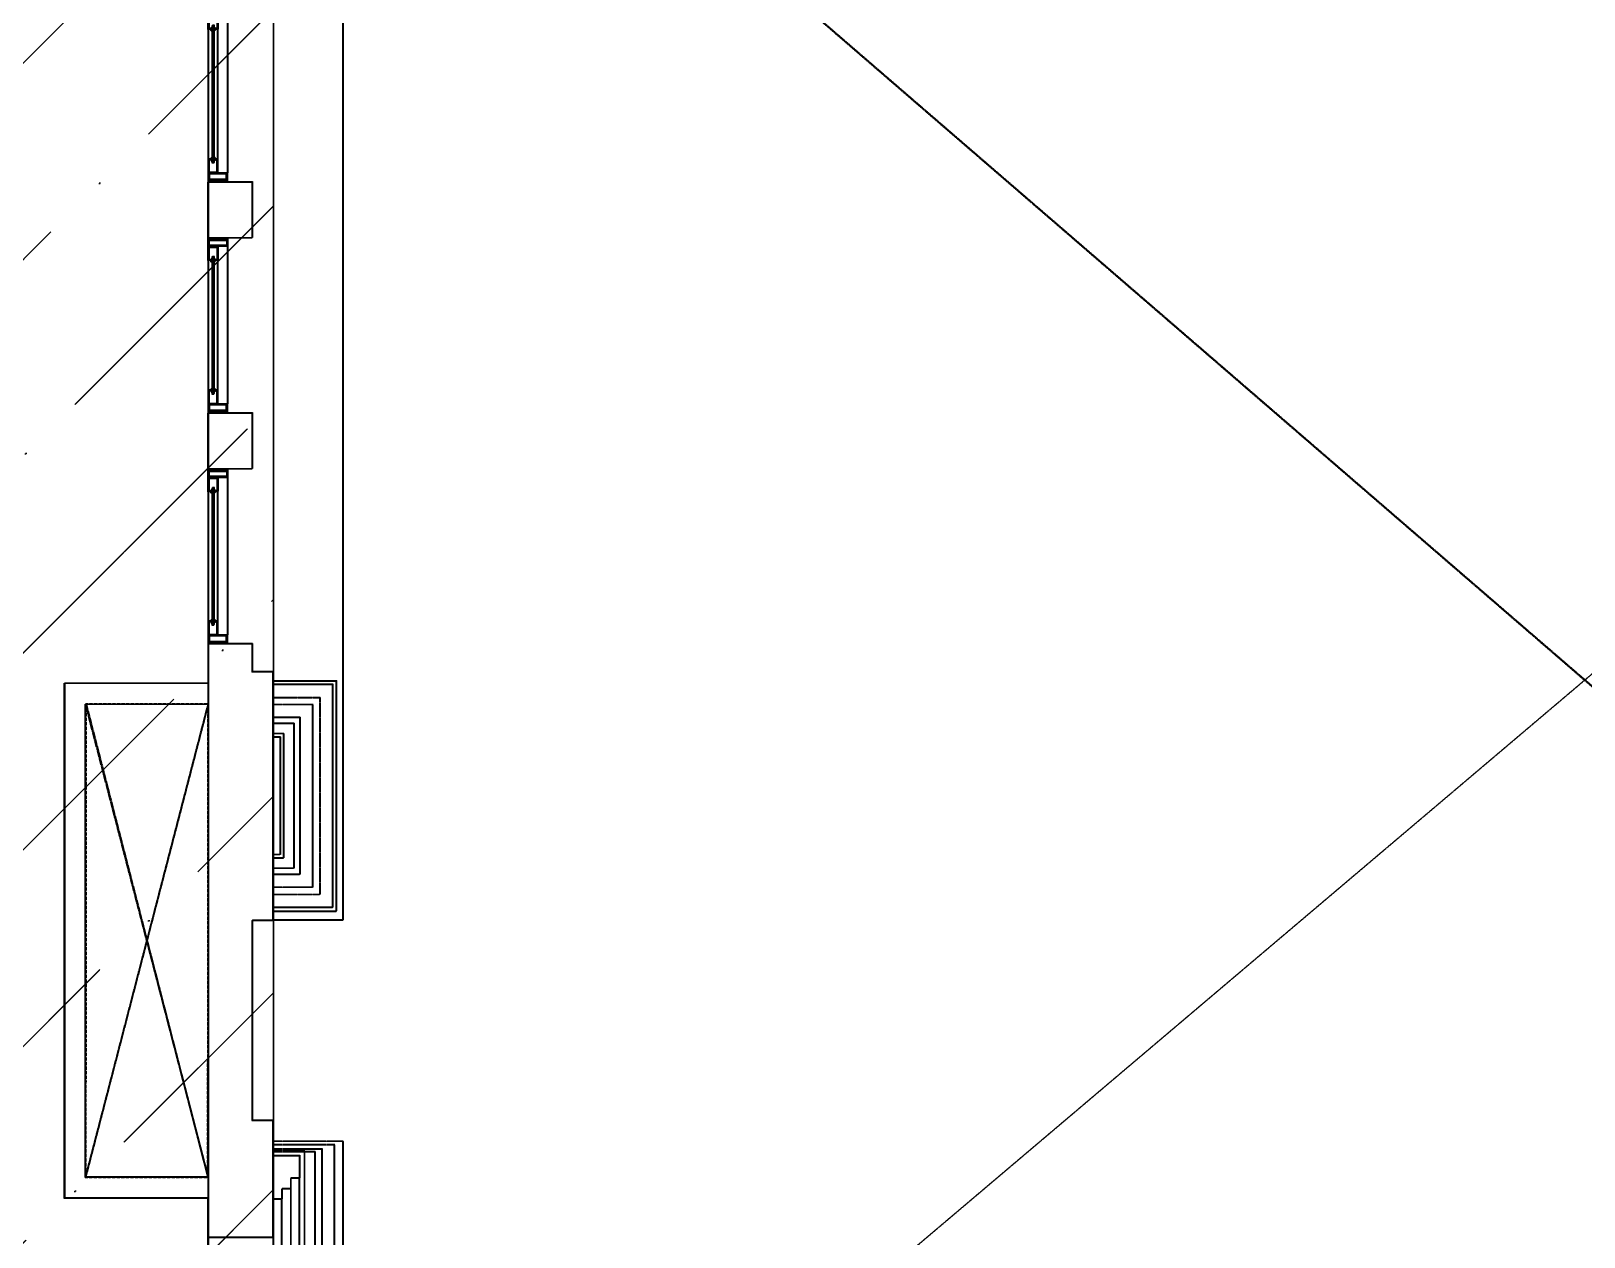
# Model space of a CAD drawing. Header units: inches. Extents: x 4821 to 127877, y 58012 to 433683.
# Drawn here: x 49715 to 58577, y 72538 to 79419 of the extents above; entities that cross this region are included whole.
import ezdxf

# ---------------------------------------------------------------- set-up
doc = ezdxf.new("R2010")
doc.units = ezdxf.units.IN
doc.header["$MEASUREMENT"] = 0
for name, pattern in [('$0$$5$HIDDEN', [0.375, 0.25, -0.125]), ('$1$$5$HIDDEN', [0.375, 0.25, -0.125]), ('104-TYPICAL FLOOR$0$HIDDEN', [0.375, 0.25, -0.125]), ('ducT FIRST$0$New Plans (8)$0$HIDDEN', [0.375, 0.25, -0.125])]:
    doc.linetypes.add(name, pattern=pattern)
for name, color, linetype in [('$0$A-WAL-CMU', 7, 'Continuous'), ('$1$A-ELV', 11, 'Continuous'), ('$1$A-LIN-10', 8, 'Continuous'), ('$1$A-LIN-30', 40, 'Continuous'), ('A-ELV', 11, 'Continuous'), ('A-FLOR-IDEN', 11, 'Continuous'), ('A-LIN-10', 8, 'Continuous'), ('A-WAL-CMU', 7, 'Continuous'), ('A-WAL-LOW', 41, 'Continuous'), ('A-WALL', 53, 'Continuous'), ('A-WIN', 141, 'Continuous'), ('ducT FIRST$0$New Plans (8)$0$A-FLOR-OVHD', 8, 'ducT FIRST$0$New Plans (8)$0$HIDDEN')]:
    doc.layers.add(name, color=color, linetype=linetype)

# ---------------------------------------------------------------- blocks, each defined once
blk = doc.blocks.new('duct gr')
at = {"layer": 'A-WAL-CMU', "elevation": 604.6}
for points in [[(1163219.8, -1628974.2), (1162402.2, -1628974.2), (1162402.2, -1626034.2), (1163222.2, -1626034.2)], [(1163219.8, -1628854.2), (1162522.2, -1628854.2), (1162522.2, -1626154.2), (1163222.2, -1626154.2)]]:
    blk.add_lwpolyline(points, dxfattribs=at)
at = {"layer": 'ducT FIRST$0$New Plans (8)$0$A-FLOR-OVHD', "elevation": 604.6}
for points in [[(1163222.2, -1626154.2), (1162522.2, -1628854.2)], [(1163222.2, -1628854.2), (1162522.2, -1626154.2)]]:
    blk.add_lwpolyline(points, dxfattribs=at)
blk = doc.blocks.new('kr')
at = {"layer": 'A-ELV'}
blk.add_line((1023877.5, -1333095), (1020301.6, -1333095, 0), dxfattribs=at)
at = {"layer": 'A-ELV', "elevation": 0}
blk.add_lwpolyline([(1020171.6, -1333095), (1020301.6, -1333095), (1020301.6, -1333145), (1020361.6, -1333145), (1020361.6, -1333195), (1020421.6, -1333195), (1020421.6, -1333245), (1020171.6, -1333245), (1020171.6, -1333095)], dxfattribs=at)
at = {"layer": 'A-ELV'}
blk.add_lwpolyline([(1024007.5, -1333095), (1023877.5, -1333095), (1023877.5, -1333145), (1023817.5, -1333145), (1023817.5, -1333195), (1023757.5, -1333195), (1023757.5, -1333245), (1024007.5, -1333245), (1024007.5, -1333095)], dxfattribs=at)
at = {"layer": 'A-LIN-10', "linetype": '104-TYPICAL FLOOR$0$HIDDEN', "ltscale": 0.4}
for p, q in [((1020091.2, -1332845, 0), (1020091.2, -1333245, 0)), ((1022307.5, -1332845), (1020091.2, -1332845, 0)), ((1022307.5, -1332845), (1024087.8, -1332845)), ((1024087.8, -1332845), (1024087.8, -1333245)), ((1020111.2, -1332895, 0), (1020111.2, -1333245, 0)), ((1022307.5, -1332895), (1020111.2, -1332895, 0)), ((1022307.5, -1332895), (1024067.8, -1332895)), ((1024067.8, -1332895), (1024067.8, -1333245)), ((1022307.5, -1332965), (1020136.2, -1332965, 0)), ((1020136.2, -1332965, 0), (1020136.2, -1333245, 0)), ((1020136.2, -1333005, 0), (1020136.2, -1333245, 0)), ((1022307.5, -1333005), (1020151.2, -1333005, 0)), ((1020151.2, -1333005, 0), (1020151.2, -1333245, 0)), ((1022307.5, -1332965), (1024042.8, -1332965)), ((1022307.5, -1333005), (1024027.8, -1333005)), ((1024027.8, -1333005), (1024027.8, -1333245)), ((1024042.8, -1332965), (1024042.8, -1333245)), ((1024042.8, -1333005), (1024042.8, -1333245)), ((1020146.6, -1333065, 0), (1020146.6, -1333245, 0)), ((1022307.5, -1333065), (1020146.6, -1333065, 0)), ((1022307.5, -1333065), (1024032.5, -1333065)), ((1024032.5, -1333065), (1024032.5, -1333245)), ((1020361.6, -1333145, 0), (1023817.5, -1333145)), ((1023757.5, -1333195), (1020421.6, -1333195, 0))]:
    blk.add_line(p, q, dxfattribs=at)
blk = doc.blocks.new('1MMM')
for points in [[(1183352.6, -1712344.4, 0.506094), (1183343, -1712338.8), (1183343, -1712341.4), (1183331.7, -1712341.4), (1183331.7, -1712344.4)], [(1183352.6, -1712356.4, -0.506094), (1183343, -1712362), (1183343, -1712359.4), (1183331.7, -1712359.4), (1183331.7, -1712356.4)], [(1184073.4, -1712344, -0.506094), (1184083, -1712338.4), (1184083, -1712341.1), (1184094.3, -1712341.1), (1184094.3, -1712344)], [(1184073.4, -1712356, 0.506094), (1184083, -1712361.6), (1184083, -1712359), (1184094.3, -1712359), (1184094.3, -1712356)]]:
    blk.add_hatch(color=2).paths.add_polyline_path(points)
at = {"color": 2}
for p, q in [((1183213, -1712267.9, 0), (1183223, -1712267.9, 0)), ((1184213, -1712267.5, 0), (1184203, -1712267.5, 0)), ((1183223, -1712377.9, 0), (1183213, -1712377.9, 0)), ((1184203, -1712377.5, 0), (1184213, -1712377.5, 0))]:
    blk.add_line(p, q, dxfattribs=at)
for p, q in [((1184163, -1712267.5, 1220.5), (1183263, -1712267.9, 0)), ((1183343, -1712322.9, 0), (1184083, -1712322.5, 1035)), ((1184083, -1712377.5, 1035), (1183343, -1712377.9, 0))]:
    blk.add_line(p, q)
at = {"color": 2, "elevation": 1035}
for points in [[(1183223, -1712267.9), (1183263, -1712267.9), (1183263, -1712377.9), (1183263, -1712377.9), (1183263, -1712377.9), (1183223, -1712377.9)], [(1184203, -1712267.5), (1184163, -1712267.5), (1184163, -1712377.5), (1184163, -1712377.5), (1184163, -1712377.5), (1184203, -1712377.5)]]:
    blk.add_lwpolyline(points, close=True, dxfattribs=at)
at = {"color": 9, "elevation": 1035}
for points in [[(1183228, -1712272.9), (1183258, -1712272.9), (1183258, -1712372.9), (1183228, -1712372.9)], [(1184198, -1712272.5), (1184168, -1712272.5), (1184168, -1712372.5), (1184198, -1712372.5)]]:
    blk.add_lwpolyline(points, close=True, dxfattribs=at)
at = {"color": 2}
for points, elevation in [([(1183343, -1712356.4), (1183343, -1712377.9), (1183263, -1712377.9), (1183263, -1712322.9), (1183343, -1712322.9), (1183343, -1712344.4)], 0), ([(1184083, -1712356), (1184083, -1712377.5), (1184163, -1712377.5), (1184163, -1712322.5), (1184083, -1712322.5), (1184083, -1712344)], 1035)]:
    blk.add_lwpolyline(points, dxfattribs=dict(at, elevation=elevation))
at = {"color": 9}
for points, elevation in [([(1183338.5, -1712356.4), (1183338.5, -1712373.4), (1183267.5, -1712373.4), (1183267.5, -1712327.4), (1183338.5, -1712327.4), (1183338.5, -1712344.4)], 0), ([(1184087.5, -1712356), (1184087.5, -1712373), (1184158.5, -1712373), (1184158.5, -1712327), (1184087.5, -1712327), (1184087.5, -1712344)], 1035)]:
    blk.add_lwpolyline(points, dxfattribs=dict(at, elevation=elevation))
at = {"elevation": 1035}
blk.add_lwpolyline([(1183321.7, -1712344.4), (1184104.3, -1712344), (1184104.3, -1712356), (1183321.7, -1712356.4)], close=True, dxfattribs=at)
at = {"color": 2, "elevation": 1035}
for points in [[(1183352.6, -1712344.4, 0.506094), (1183343, -1712338.8), (1183343, -1712341.4), (1183331.7, -1712341.4), (1183331.7, -1712344.4)], [(1183352.6, -1712356.4, -0.506094), (1183343, -1712362), (1183343, -1712359.4), (1183331.7, -1712359.4), (1183331.7, -1712356.4)], [(1184073.4, -1712344, -0.506094), (1184083, -1712338.4), (1184083, -1712341.1), (1184094.3, -1712341.1), (1184094.3, -1712344)], [(1184073.4, -1712356, 0.506094), (1184083, -1712361.6), (1184083, -1712359), (1184094.3, -1712359), (1184094.3, -1712356)]]:
    blk.add_lwpolyline(points, format="xyb", close=True, dxfattribs=at)
blk = doc.blocks.new('$0$fggffg')
at = {"layer": '$1$A-ELV'}
for p, q in [((1450089.3, 602816.2, 0), (1450089.3, 602454.5, 0)), ((1451403.4, 602816.2, 0), (1451403.4, 602454.5, 0)), ((1451403.4, 602454.5, 0), (1450089.3, 602454.5, 0))]:
    blk.add_line(p, q, dxfattribs=at)
at = {"layer": '$1$A-ELV', "color": 39}
for p, q in [((1450298.4, 602663.5), (1450298.4, 602816.2)), ((1450333.3, 602698.5), (1450333.3, 602816.2)), ((1451159.3, 602698.5), (1451159.3, 602816.2)), ((1451194.3, 602663.5), (1451194.3, 602816.2)), ((1450298.4, 602663.5), (1451194.3, 602663.5)), ((1450333.3, 602698.5), (1451159.3, 602698.5))]:
    blk.add_line(p, q, dxfattribs=at)
at = {"layer": '$1$A-LIN-10'}
for p, q in [((1450109.8, 602475, 0), (1450109.8, 602816.2)), ((1450109.8, 602475, 0), (1450109.8, 602816.2)), ((1451382.8, 602475, 0), (1451382.8, 602816.2)), ((1451382.8, 602475, 0), (1451382.8, 602816.2)), ((1451382.8, 602475, 0), (1450109.8, 602475, 0))]:
    blk.add_line(p, q, dxfattribs=at)
at = {"layer": '$1$A-LIN-10', "linetype": '$1$$5$HIDDEN', "ltscale": 0.2}
for p, q in [((1450184.8, 602816.2, 0), (1450184.8, 602549.9, 0)), ((1450225, 602590.2), (1450225, 602816.2)), ((1451267.6, 602590.2), (1451267.6, 602816.2)), ((1451307.9, 602816.2, 0), (1451307.9, 602549.9, 0)), ((1450184.8, 602549.9, 0), (1451307.9, 602549.9, 0)), ((1451267.6, 602590.2), (1450225, 602590.2))]:
    blk.add_line(p, q, dxfattribs=at)
at = {"layer": '$1$A-LIN-30'}
for p, q in [((1450391.1, 602756.2, 0), (1450391.1, 602816.2, 0)), ((1450411.1, 602776.2, 0), (1450411.1, 602816.2, 0)), ((1451081.6, 602776.2, 0), (1451081.6, 602816.2, 0)), ((1451101.6, 602756.2, 0), (1451101.6, 602816.2, 0)), ((1450391.1, 602756.2), (1451101.6, 602756.2)), ((1450411.1, 602776.2), (1451081.6, 602776.2))]:
    blk.add_line(p, q, dxfattribs=at)
blk = doc.blocks.new('FIRST SLAB EDGE')
at = {"layer": 'A-FLOR-IDEN'}
for q in [(1164562.7, -1729705.7), (1164162.7, -1736495.2)]:
    blk.add_line((1164562.7, -1736495.2), q, dxfattribs=at)
at = {"layer": 'A-WAL-CMU'}
for p, q in [((1163792.7, -1732281.8), (1164042.7, -1732281.8)), ((1163792.7, -1732281.8), (1163792.7, -1739513.5)), ((1163792.7, -1732600.5), (1164042.7, -1732600.5)), ((1163792.7, -1733600.5), (1164042.7, -1733600.5)), ((1163792.7, -1733919.2), (1164042.7, -1733919.2)), ((1164042.7, -1734919.2), (1163792.7, -1734919.2)), ((1163792.7, -1734919.2), (1163792.7, -1736495.2)), ((1164162.7, -1735078.5), (1164042.7, -1735078.5)), ((1164162.7, -1736495.2), (1164162.7, -1735078.5)), ((1164042.7, -1736495.2), (1164042.7, -1737637.4)), ((1164042.7, -1736495.2), (1164162.7, -1736495.2)), ((1164042.7, -1737637.4), (1164162.7, -1737637.4)), ((1164162.7, -1737934.8), (1164162.7, -1741934.8))]:
    blk.add_line(p, q, dxfattribs=at)
for points in [[(1163792.7, -1732600.5), (1163792.7, -1732281.8)], [(1164042.7, -1732281.8), (1164042.7, -1732600.5)], [(1163792.7, -1733919.2), (1163792.7, -1733600.5)], [(1164042.7, -1733600.5), (1164042.7, -1733919.2)], [(1164042.7, -1734919.2), (1164042.7, -1735078.5)]]:
    blk.add_lwpolyline(points, dxfattribs=at)
at = {"layer": 'A-WAL-CMU', "elevation": 1209.3}
blk.add_lwpolyline([(1163792.7, -1738304.7), (1164162.7, -1738304.7), (1164162.7, -1737637.4)], dxfattribs=at)
at = {"layer": '$0$A-WAL-CMU', "xscale": -1.000000000000004, "rotation": 90}
blk.add_blockref('$0$fggffg', (1766978.9, -285040.5, 0), dxfattribs=at)
at = {"layer": 'A-WAL-CMU', "rotation": 270}
blk.add_blockref('kr', (2497407.7, -717666.7, 2057.5), dxfattribs=at)
at = {"layer": 'A-WIN', "xscale": -1, "rotation": 270}
for p in [(2876170.2, -2915494.8, 0), (2876170.2, -2916813.5, 0), (2876170.2, -2918132.2, 0)]:
    blk.add_blockref('1MMM', p, dxfattribs=at)
blk = doc.blocks.new('new blo')
at = {"layer": 'A-LIN-10', "linetype": '$0$$5$HIDDEN'}
blk.add_lwpolyline([(1163092.7, -1737962), (1163790.3, -1737962), (1163792.7, -1735262), (1163095, -1735262)], close=True, dxfattribs=at)
for points in [[(1163092.7, -1737962), (1163792.7, -1735262)], [(1163095, -1735262), (1163790.3, -1737962)], [(1163792.7, -1735262), (1163790.3, -1737962)]]:
    blk.add_lwpolyline(points, dxfattribs=at)

msp = doc.modelspace()

# ---------------------------------------------------------------- hatches: boundary and pattern name
at = {"layer": 'A-WALL'}
h = msp.add_hatch(dxfattribs=at)
h.set_pattern_fill('ANSI36', color=5, scale=250)
h.set_pattern_definition([(45, (-965085.9, -3816.7), (420.9495, 1543.4815), [1984.375, -396.875, 0, -396.875])])
h.paths.add_polyline_path([(82875.6, 80853.3), (80097.5, 80853.3), (80097.5, 82525.9), (66209.9, 82525.9), (66209.9, 68904.5), (82875.6, 68904.5)])
h.paths.add_polyline_path([(51096.6, 82525.9), (37209, 82525.9), (37209, 80853.3), (34431, 80853.3), (34431, 68904.5), (51096.6, 68904.5)])
h = msp.add_hatch(dxfattribs=at)
h.set_pattern_fill('ANSI36', color=5, scale=250)
h.set_pattern_definition([(45, (-965082.5, -3813.7), (420.9495, 1543.4815), [1984.375, -396.875, 0, -396.875])])
h.paths.add_polyline_path([(82879, 80856.3), (80100.9, 80856.3), (80100.9, 82528.8), (66213.3, 82528.8), (66213.3, 68907.5), (82879, 68907.5)])
h.paths.add_polyline_path([(51100, 82528.8), (37212.4, 82528.8), (37212.4, 80856.3), (34434.4, 80856.3), (34434.4, 68907.5), (51100, 68907.5)])

# ---------------------------------------------------------------- linework, layer by layer
for points in [[(82874.9, 99395.9), (82875, 89400.9), (87604.3, 89400.9), (87604.3, 80603.3), (82874.3, 80603.3), (82874.9, 68904.5), (66209.3, 68904.5), (66209.3, 82275.8), (51096, 82275.8), (51096, 68904.5), (34429, 68904.5), (34429.7, 80603.3), (29699.4, 80603.3), (29696.7, 89400.8), (34429.7, 89400.9), (34429.7, 99395.9), (82874.9, 99395.9)], [(82878.3, 99398.8), (82878.3, 89403.9), (87607.7, 89403.9), (87607.7, 80606.3), (82877.7, 80606.3), (82878.3, 68907.5), (66212.7, 68907.5), (66212.7, 82278.8), (51099.4, 82278.8), (51099.4, 68907.5), (34432.4, 68907.5), (34433.1, 80606.3), (29702.8, 80606.3), (29700.1, 89403.8), (34433.1, 89403.9), (34433.1, 99398.8), (82878.3, 99398.8)]]:
    msp.add_lwpolyline(points, dxfattribs=at)
at = {"layer": 'A-WALL', "elevation": 0}
for points in [[(51096, 68904.5), (34430.4, 68904.5), (34430.4, 80853.3), (37208.4, 80853.3), (37208.4, 82525.9), (51096, 82525.9), (51096, 68904.5)], [(51099.4, 68907.5), (34433.8, 68907.5), (34433.8, 80856.3), (37211.8, 80856.3), (37211.8, 82528.8), (51099.4, 82528.8), (51099.4, 68907.5)], [(50726, 69274.5), (50726, 70725.9), (50376, 70725.9), (50376, 71325.9), (50726, 71325.9), (50723.4, 72757.4), (49905.8, 72757.4), (49905.8, 75697.4), (50726, 75697.4), (50726, 79675.9), (50008.3, 79675.9), (50008.3, 82275.9), (45236.7, 82275.9)], [(50729.4, 69277.5), (50729.4, 70728.8), (50379.4, 70728.8), (50379.4, 71328.8), (50729.4, 71328.8), (50726.8, 72760.4), (49909.2, 72760.4), (49909.2, 75700.4), (50729.4, 75700.4), (50729.4, 79678.8), (50011.7, 79678.8), (50011.7, 82278.9), (45240.1, 82278.9)]]:
    msp.add_lwpolyline(points, dxfattribs=at)
at = {"layer": 'ducT FIRST$0$New Plans (8)$0$A-FLOR-OVHD'}
for points in [[(50980.3, 82275.9), (66208.8, 69127.9)], [(50983.7, 82278.8), (66212.2, 69130.9)], [(66327, 82275.9), (51094.6, 69372.7)], [(66330.4, 82278.8), (51098, 69375.7)]]:
    msp.add_lwpolyline(points, dxfattribs=at)

# ---------------------------------------------------------------- block references
at = {"layer": 'A-WAL-CMU'}
for name, p in [('FIRST SLAB EDGE', (-1113068, 1810839.4, 0)), ('FIRST SLAB EDGE', (-1113064.6, 1810842.4, 0)), ('duct gr', (-1112497.5, 1701731.6, 0)), ('duct gr', (-1112494.1, 1701734.6, 0))]:
    msp.add_blockref(name, p, dxfattribs=at)
at = {"layer": 'A-WAL-LOW'}
for p in [(-1113068, 1810839.4, 0), (-1113064.6, 1810842.4, 0)]:
    msp.add_blockref('new blo', p, dxfattribs=at)

doc.saveas('drawing.dxf')
